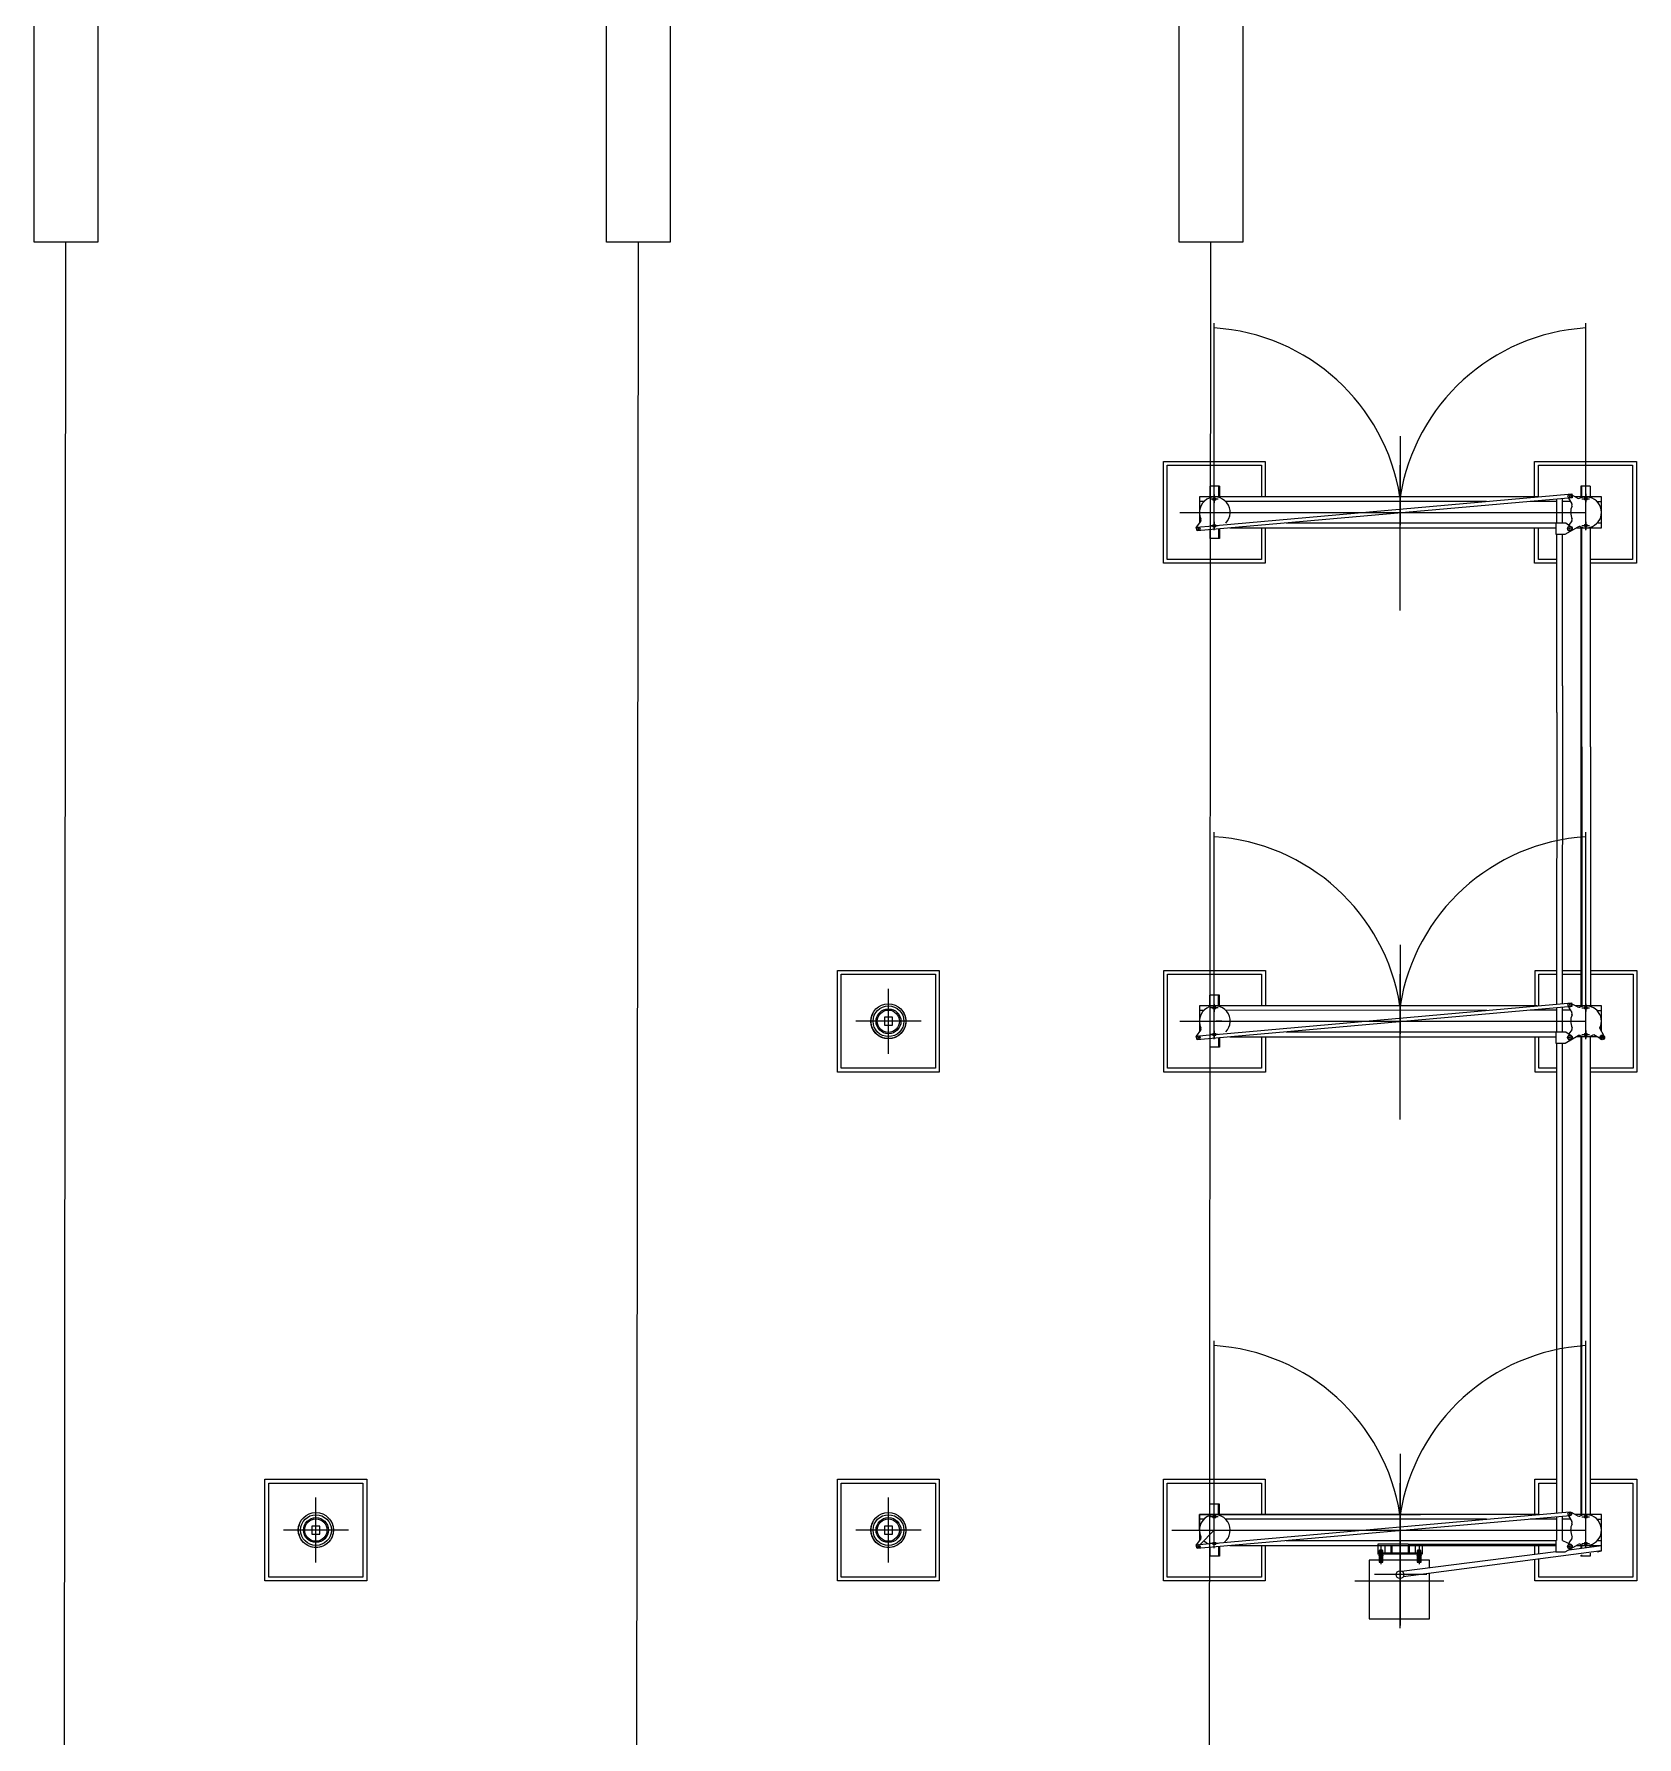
# Model space of a CAD drawing. Header units: metres. Extents: x 252 to 379, y 116 to 201.
# Drawn here: x 323.3 to 335.9, y 162.94 to 176.32 of the extents above; entities that cross this region are included whole.
import ezdxf

# ---------------------------------------------------------------- set-up
doc = ezdxf.new("R2010")
doc.units = ezdxf.units.M
doc.linetypes.add('ACAD_ISO10W100', pattern=[18.5, 12, -3, 0.5, -3])
doc.linetypes.add('DASHED', pattern=[0.75, 0.5, -0.25])
for name, color, linetype, lineweight in [('E-CONDUCTOR', 40, 'Continuous', 15), ('KOMPONENTE', 7, 'Continuous', 5), ('L-STRUCTUR_SET_A', 94, 'Continuous', 9)]:
    doc.layers.add(name, color=color, linetype=linetype, lineweight=lineweight)
doc.layers.add('NOPRINT', color=13, linetype='DASHED', plot=False)

# ---------------------------------------------------------------- blocks, each defined once
blk = doc.blocks.new('set_2s_1d')
at = {"layer": 'E-CONDUCTOR'}
for p, q in [((8.554, 16.621), (8.554, 18.951)), ((9.054, 18.951), (9.054, 16.621)), ((13.054, 16.621), (13.054, 18.951)), ((13.554, 18.951), (13.554, 16.621)), ((17.554, 16.621), (17.554, 18.951)), ((18.054, 18.951), (18.054, 16.621)), ((9.054, 16.621), (8.554, 16.621)), ((8.792, 4.381), (8.804, 16.621)), ((13.554, 16.621), (13.054, 16.621)), ((13.292, 4.381), (13.304, 16.621)), ((18.054, 16.621), (17.554, 16.621)), ((17.792, 4.381), (17.804, 16.621))]:
    blk.add_line(p, q, dxfattribs=at)
at = {"layer": 'KOMPONENTE', "color": 1}
for p, q in [((17.831, 14.357), (17.831, 15.985)), ((20.751, 14.357), (20.751, 15.985)), ((19.291, 13.726), (19.291, 14.868)), ((17.796, 14.703), (17.796, 14.619)), ((17.861, 14.603), (17.801, 14.603)), ((17.831, 14.638), (17.831, 14.573)), ((17.863, 14.703), (17.863, 14.619)), ((17.871, 14.703), (17.871, 14.619)), ((20.522, 14.602), (20.522, 14.415)), ((20.569, 14.415), (20.569, 14.606)), ((20.615, 14.609), (20.641, 14.566)), ((20.686, 14.61), (20.639, 14.636)), ((20.711, 14.704), (20.711, 14.62)), ((20.718, 14.704), (20.718, 14.62)), ((20.721, 14.604), (20.781, 14.604)), ((20.751, 14.644), (20.751, 14.579)), ((20.786, 14.704), (20.786, 14.62)), ((17.561, 14.498), (20.751, 14.498)), ((17.75, 14.583), (17.714, 14.583)), ((20.63, 14.584), (20.569, 14.584)), ((20.874, 14.581), (20.841, 14.581)), ((17.723, 14.427), (17.688, 14.381)), ((17.796, 14.362), (17.796, 14.293)), ((17.861, 14.393), (17.801, 14.393)), ((17.831, 14.423), (17.831, 14.363)), ((17.863, 14.368), (17.863, 14.293)), ((17.871, 14.369), (17.871, 14.293)), ((18.395, 14.415), (20.597, 14.415)), ((20.522, 14.326), (20.521, 12.926)), ((20.569, 13.135), (20.569, 14.326)), ((20.641, 14.431), (20.618, 14.398)), ((20.711, 14.377), (20.711, 13.137)), ((20.718, 14.377), (20.718, 12.655)), ((20.721, 14.394), (20.781, 14.394)), ((20.751, 14.424), (20.751, 14.364)), ((20.786, 14.377), (20.786, 12.655)), ((20.841, 14.415), (20.874, 14.415)), ((20.569, 10.637), (20.571, 13.135)), ((20.713, 13.137), (20.713, 10.62)), ((20.523, 12.926), (20.522, 10.633)), ((20.721, 12.655), (20.721, 10.62)), ((20.788, 12.655), (20.788, 10.62)), ((17.831, 10.357), (17.831, 11.985)), ((20.751, 10.357), (20.751, 11.985)), ((19.291, 9.726), (19.291, 10.868)), ((17.75, 10.583), (17.714, 10.583)), ((17.796, 10.62), (17.796, 10.703)), ((17.861, 10.603), (17.801, 10.603)), ((17.831, 10.633), (17.831, 10.573)), ((17.863, 10.62), (17.863, 10.703)), ((17.871, 10.62), (17.871, 10.703)), ((20.522, 10.602), (20.522, 10.596)), ((20.522, 10.597), (20.522, 10.415)), ((20.522, 10.596), (20.522, 10.415)), ((20.569, 10.602), (20.569, 10.606)), ((20.569, 10.415), (20.569, 10.603)), ((20.569, 10.415), (20.569, 10.602)), ((20.63, 10.584), (20.569, 10.584)), ((20.615, 10.609), (20.641, 10.566)), ((20.615, 10.609), (20.641, 10.566)), ((20.686, 10.61), (20.639, 10.636)), ((20.721, 10.604), (20.781, 10.604)), ((20.751, 10.634), (20.751, 10.574)), ((20.874, 10.581), (20.841, 10.581)), ((17.561, 10.498), (20.079, 10.498)), ((17.561, 10.498), (20.751, 10.498)), ((17.891, 10.498), (17.846, 10.498)), ((20.896, 10.38), (20.862, 10.443)), ((17.723, 10.427), (17.688, 10.381)), ((17.796, 10.363), (17.796, 10.293)), ((17.861, 10.393), (17.801, 10.393)), ((17.831, 10.423), (17.831, 10.363)), ((17.863, 10.369), (17.863, 10.293)), ((17.871, 10.369), (17.871, 10.293)), ((18.395, 10.415), (20.594, 10.415)), ((20.522, 10.326), (20.522, 6.632)), ((20.569, 6.637), (20.569, 10.326)), ((20.641, 10.431), (20.618, 10.398)), ((20.711, 10.377), (20.711, 6.62)), ((20.718, 10.377), (20.718, 6.62)), ((20.721, 10.394), (20.781, 10.394)), ((20.751, 10.424), (20.751, 10.364)), ((20.786, 10.377), (20.786, 6.62)), ((20.872, 10.356), (20.813, 10.391)), ((17.831, 6.357), (17.831, 7.985)), ((20.751, 6.357), (20.751, 7.985)), ((20.751, 6.357), (20.751, 7.299)), ((19.291, 5.726), (19.291, 6.868)), ((17.796, 6.62), (17.796, 6.703)), ((17.863, 6.62), (17.863, 6.703)), ((17.871, 6.62), (17.871, 6.703)), ((17.75, 6.584), (17.714, 6.584)), ((17.861, 6.603), (17.801, 6.603)), ((17.831, 6.573), (17.831, 6.633)), ((20.522, 6.602), (20.522, 6.415)), ((20.569, 6.584), (20.569, 6.606)), ((20.569, 6.415), (20.569, 6.606)), ((20.63, 6.584), (20.569, 6.584)), ((20.615, 6.609), (20.641, 6.566)), ((20.686, 6.61), (20.639, 6.636)), ((20.721, 6.603), (20.781, 6.603)), ((20.751, 6.573), (20.751, 6.633)), ((20.874, 6.581), (20.841, 6.581)), ((17.498, 6.498), (20.751, 6.498)), ((17.723, 6.427), (17.688, 6.382)), ((17.831, 6.498), (17.721, 6.386)), ((17.831, 6.361), (17.831, 6.426)), ((20.641, 6.431), (20.618, 6.398)), ((17.796, 6.363), (17.796, 6.293)), ((17.861, 6.393), (17.801, 6.393)), ((17.863, 6.369), (17.863, 6.293)), ((17.871, 6.369), (17.871, 6.293)), ((18.396, 6.415), (20.522, 6.415)), ((19.116, 6.388), (19.116, 6.308)), ((19.171, 6.388), (19.116, 6.388)), ((19.466, 6.317), (19.116, 6.317)), ((19.466, 6.308), (19.116, 6.308)), ((19.13, 6.308), (19.13, 6.317)), ((19.136, 6.337), (19.136, 6.329)), ((19.136, 6.326), (19.136, 6.318)), ((19.137, 6.308), (19.137, 6.317)), ((19.141, 6.368), (19.141, 6.23)), ((19.145, 6.308), (19.145, 6.317)), ((19.147, 6.337), (19.147, 6.329)), ((19.147, 6.326), (19.147, 6.318)), ((19.152, 6.308), (19.152, 6.317)), ((19.226, 6.388), (19.171, 6.388)), ((19.171, 6.377), (19.171, 6.308)), ((19.218, 6.377), (19.218, 6.308)), ((19.356, 6.388), (19.226, 6.388)), ((19.226, 6.377), (19.226, 6.308)), ((19.303, 6.176), (20.515, 6.331)), ((20.874, 6.334), (19.315, 6.13)), ((19.356, 6.388), (19.411, 6.388)), ((19.356, 6.377), (19.356, 6.308)), ((19.363, 6.377), (19.363, 6.308)), ((19.411, 6.388), (20.515, 6.388)), ((19.411, 6.377), (19.411, 6.308)), ((19.43, 6.308), (19.43, 6.317)), ((19.436, 6.337), (19.436, 6.329)), ((19.436, 6.326), (19.436, 6.318)), ((19.437, 6.308), (19.437, 6.317)), ((19.441, 6.368), (19.441, 6.23)), ((19.445, 6.308), (19.445, 6.317)), ((19.447, 6.337), (19.447, 6.329)), ((19.447, 6.326), (19.447, 6.318)), ((19.452, 6.308), (19.452, 6.317)), ((19.466, 6.377), (19.466, 6.308)), ((20.62, 6.344), (20.874, 6.377)), ((20.711, 6.377), (20.711, 6.352)), ((20.711, 6.302), (20.711, 6.293)), ((20.718, 6.377), (20.718, 6.353)), ((20.718, 6.303), (20.718, 6.293)), ((20.721, 6.393), (20.781, 6.393)), ((20.751, 6.358), (20.751, 6.423)), ((20.786, 6.377), (20.786, 6.366)), ((20.786, 6.317), (20.786, 6.293)), ((20.841, 6.415), (20.874, 6.415)), ((20.842, 6.327), (20.874, 6.334)), ((20.874, 6.334), (20.874, 6.377)), ((19.501, 6.148), (19.09, 6.148))]:
    blk.add_line(p, q, dxfattribs=at)
at = {"layer": 'KOMPONENTE', "color": 1, "linetype": 'ACAD_ISO10W100', "ltscale": 0.5}
for p, q in [((15.27, 10.242), (15.27, 10.754)), ((15.526, 10.498), (15.014, 10.498)), ((10.77, 6.242), (10.77, 6.754)), ((15.27, 6.242), (15.27, 6.754)), ((11.026, 6.498), (10.514, 6.498)), ((15.526, 6.498), (15.014, 6.498))]:
    blk.add_line(p, q, dxfattribs=at)
at = {"layer": 'KOMPONENTE', "color": 1}
for points in [[(19.291, 15.098), (19.291, 14.398)], [(20.64, 14.643), (20.644, 14.613), (17.695, 14.353), (17.688, 14.381), (17.821, 14.393)], [(20.372, 14.619), (17.714, 14.619), (17.714, 14.415)], [(17.871, 14.703), (17.796, 14.703)], [(17.842, 14.395), (20.64, 14.643)], [(20.675, 14.377), (20.874, 14.377), (20.874, 14.62), (20.669, 14.62)], [(20.786, 14.704), (20.711, 14.704)], [(19.971, 14.584), (17.921, 14.583)], [(20.424, 14.584), (20.313, 14.584)], [(20.522, 14.584), (20.424, 14.584)], [(17.953, 14.376), (20.517, 14.376)], [(20.515, 14.415), (20.515, 14.326), (20.589, 14.326), (20.69, 14.385)], [(20.594, 14.415), (20.637, 14.385)], [(17.871, 14.293), (17.796, 14.293)], [(19.291, 11.098), (19.291, 10.398)], [(20.638, 10.643), (20.642, 10.613), (17.695, 10.353), (17.688, 10.381), (17.82, 10.393)], [(20.37, 10.619), (17.714, 10.619), (17.714, 10.415)], [(17.871, 10.703), (17.796, 10.703)], [(17.842, 10.395), (20.638, 10.643)], [(19.97, 10.584), (17.921, 10.583)], [(20.424, 10.584), (20.314, 10.584)], [(20.522, 10.584), (20.424, 10.584)], [(20.874, 10.421), (20.874, 10.62), (20.669, 10.62)], [(17.953, 10.376), (20.515, 10.376)], [(20.515, 10.415), (20.515, 10.326), (20.589, 10.326), (20.69, 10.385)], [(20.594, 10.415), (20.637, 10.385)], [(20.675, 10.377), (20.838, 10.377)], [(17.871, 10.293), (17.796, 10.293)], [(19.291, 7.098), (19.291, 6.398)], [(17.871, 6.703), (17.796, 6.703)], [(20.623, 6.641), (20.627, 6.611), (17.695, 6.354), (17.688, 6.382), (17.82, 6.394)], [(17.714, 6.498), (17.714, 6.62), (19.449, 6.619)], [(20.378, 6.62), (17.714, 6.62), (17.714, 6.415)], [(17.842, 6.395), (20.623, 6.641)], [(19.971, 6.584), (17.921, 6.584)], [(20.424, 6.584), (20.315, 6.584)], [(20.522, 6.584), (20.424, 6.584)], [(20.675, 6.377), (20.874, 6.377), (20.874, 6.62), (20.669, 6.62)], [(19.291, 6.448), (19.291, 5.748)], [(17.871, 6.293), (17.796, 6.293)], [(17.953, 6.377), (20.515, 6.377)], [(19.127, 6.329), (19.127, 6.337)], [(19.127, 6.318), (19.127, 6.326)], [(19.13, 6.317), (19.152, 6.317)], [(19.131, 6.338), (19.151, 6.338)], [(19.131, 6.328), (19.151, 6.328)], [(19.131, 6.328), (19.151, 6.328)], [(19.14, 6.329), (19.14, 6.337)], [(19.14, 6.318), (19.14, 6.326)], [(19.155, 6.329), (19.155, 6.337)], [(19.155, 6.318), (19.155, 6.326)], [(19.427, 6.329), (19.427, 6.337)], [(19.427, 6.318), (19.427, 6.326)], [(19.43, 6.317), (19.452, 6.317)], [(19.431, 6.338), (19.451, 6.338)], [(19.431, 6.328), (19.451, 6.328)], [(19.431, 6.328), (19.451, 6.328)], [(19.44, 6.329), (19.44, 6.337)], [(19.44, 6.318), (19.44, 6.326)], [(19.455, 6.329), (19.455, 6.337)], [(19.455, 6.318), (19.455, 6.326)], [(20.515, 6.415), (20.515, 6.326), (20.589, 6.326), (20.69, 6.385)], [(20.569, 6.415), (20.637, 6.385)], [(20.786, 6.293), (20.711, 6.293)], [(19.522, 6.219), (19.522, 6.262), (19.049, 6.262), (19.049, 5.8), (19.522, 5.8), (19.522, 6.157)], [(19.522, 6.204), (19.522, 6.219)], [(18.936, 6.098), (19.636, 6.098)]]:
    blk.add_lwpolyline(points, dxfattribs=at)
for points in [[(15.301, 10.467), (15.301, 10.529), (15.238, 10.529), (15.238, 10.467)], [(10.801, 6.467), (10.801, 6.529), (10.738, 6.529), (10.738, 6.467)], [(15.301, 6.467), (15.301, 6.529), (15.238, 6.529), (15.238, 6.467)], [(19.126, 6.295), (19.13, 6.308), (19.152, 6.308), (19.156, 6.295)], [(19.126, 6.295), (19.126, 6.245), (19.156, 6.245), (19.156, 6.295)], [(19.426, 6.295), (19.43, 6.308), (19.452, 6.308), (19.456, 6.295)], [(19.426, 6.295), (19.426, 6.245), (19.456, 6.245), (19.456, 6.295)], [(19.13, 6.288), (19.13, 6.249), (19.135, 6.249), (19.135, 6.288)], [(19.152, 6.288), (19.152, 6.249), (19.146, 6.249), (19.146, 6.288)], [(19.43, 6.288), (19.43, 6.249), (19.435, 6.249), (19.435, 6.288)], [(19.452, 6.288), (19.452, 6.249), (19.446, 6.249), (19.446, 6.288)]]:
    blk.add_lwpolyline(points, close=True, dxfattribs=at)
for points in [[(19.131, 6.338), (19.131, 6.34, -0.414214), (19.135, 6.344), (19.146, 6.344, -0.414214), (19.15, 6.34), (19.15, 6.338)], [(19.431, 6.338), (19.431, 6.34, -0.414214), (19.435, 6.344), (19.446, 6.344, -0.414214), (19.45, 6.34), (19.45, 6.338)]]:
    blk.add_lwpolyline(points, format="xyb", close=True, dxfattribs=at)
for centre, radius in [((17.831, 14.603), 0.011), ((20.625, 14.626), 0.0149), ((20.625, 14.626), 0.00347), ((20.751, 14.604), 0.011), ((17.706, 14.369), 0.0137), ((17.706, 14.369), 0.00347), ((17.831, 14.393), 0.011), ((20.626, 14.37), 0.0188), ((20.626, 14.37), 0.0149), ((20.626, 14.37), 0.00347), ((20.751, 14.394), 0.011), ((15.269, 10.498), 0.138), ((15.27, 10.498), 0.121), ((15.27, 10.498), 0.098), ((15.269, 10.498), 0.0875), ((15.269, 10.498), 0.0875), ((17.831, 10.603), 0.011), ((20.625, 10.626), 0.0149), ((20.625, 10.626), 0.00347), ((20.751, 10.604), 0.011), ((17.706, 10.369), 0.0137), ((17.706, 10.369), 0.00347), ((17.831, 10.393), 0.011), ((20.626, 10.37), 0.0188), ((20.626, 10.37), 0.0149), ((20.626, 10.37), 0.00347), ((20.751, 10.394), 0.011), ((20.88, 10.371), 0.0181), ((20.88, 10.371), 0.0122), ((20.88, 10.371), 0.00385), ((10.769, 6.498), 0.138), ((10.77, 6.498), 0.121), ((10.77, 6.498), 0.098), ((10.769, 6.498), 0.0875), ((10.769, 6.498), 0.0875), ((15.269, 6.498), 0.138), ((15.27, 6.498), 0.121), ((15.27, 6.498), 0.098), ((15.269, 6.498), 0.0875), ((15.269, 6.498), 0.0875), ((17.831, 6.603), 0.011), ((20.625, 6.626), 0.0149), ((20.625, 6.626), 0.00347), ((20.751, 6.603), 0.011), ((17.706, 6.37), 0.0137), ((17.706, 6.37), 0.00347), ((17.831, 6.393), 0.011), ((20.626, 6.37), 0.0188), ((20.626, 6.37), 0.0149), ((20.626, 6.37), 0.00347), ((20.751, 6.393), 0.011), ((19.291, 6.148), 0.0303)]:
    blk.add_circle(centre, radius, dxfattribs=at)
for centre, radius, start, end in [((17.731, 14.372), 1.579, 9.0214, 86.3827), ((20.851, 14.372), 1.579, 93.6173, 170.9786), ((17.835, 14.498), 0.121, 315.7119, 205.0789), ((20.697, 14.63), 0.0226, 242.0848, 289.5903), ((20.753, 14.498), 0.121, 247.2448, 113.8398), ((20.753, 14.498), 0.121, 155.88, 205.0147), ((20.623, 14.555), 0.021, 337.9759, 31.0904), ((17.709, 14.438), 0.0188, 322.2053, 25.0789), ((20.624, 14.441), 0.02, 329.5265, 23.9199), ((20.7, 14.369), 0.0191, 65.3962, 121.3052), ((17.731, 10.372), 1.579, 9.0214, 86.3827), ((20.851, 10.372), 1.579, 93.6173, 170.9786), ((17.835, 10.498), 0.121, 315.7119, 205.0789), ((20.697, 10.63), 0.0224, 239.7926, 289.6324), ((20.753, 10.498), 0.121, 334.4508, 113.8398), ((17.709, 10.438), 0.0188, 322.2053, 25.0789), ((20.753, 10.498), 0.121, 155.88, 205.0147), ((20.623, 10.555), 0.021, 337.9759, 31.0904), ((20.624, 10.441), 0.02, 329.5265, 15.8454), ((20.865, 10.445), 0.003, 154.4508, 207.7585), ((20.7, 10.362), 0.0248, 75.9212, 114.2126), ((20.753, 10.498), 0.121, 247.2448, 298.1404), ((20.812, 10.389), 0.003, 59.0322, 118.1404), ((17.731, 6.372), 1.579, 9.0214, 86.3827), ((20.851, 6.372), 1.579, 93.6173, 170.9786), ((17.835, 6.498), 0.121, 307.0829, 205.0141), ((20.622, 6.555), 0.022, 338.3098, 30.5019), ((20.697, 6.63), 0.0226, 242.0848, 289.5903), ((20.753, 6.498), 0.121, 247.2448, 113.8398), ((17.709, 6.439), 0.0188, 322.2053, 25.0789), ((20.753, 6.498), 0.121, 155.88, 205.0147), ((20.625, 6.441), 0.0189, 328.708, 16.1426), ((17.831, 6.498), 0.117, 225.558, 247.1618), ((19.131, 6.33), 0.00845, 58.704, 121.296), ((19.131, 6.336), 0.00845, 238.704, 301.296), ((19.131, 6.319), 0.00845, 58.704, 121.296), ((19.131, 6.325), 0.00845, 238.704, 301.296), ((19.141, 6.326), 0.0125, 64.3953, 115.6059), ((19.141, 6.34), 0.0125, 244.3941, 295.6047), ((19.141, 6.315), 0.0125, 64.3953, 115.6059), ((19.141, 6.329), 0.0125, 244.3941, 295.6047), ((19.151, 6.33), 0.00845, 58.7026, 121.2974), ((19.151, 6.336), 0.00845, 238.7026, 301.2974), ((19.151, 6.319), 0.00845, 58.7026, 121.2974), ((19.151, 6.325), 0.00845, 238.7026, 301.2974), ((19.431, 6.33), 0.00845, 58.704, 121.296), ((19.431, 6.336), 0.00845, 238.704, 301.296), ((19.431, 6.319), 0.00845, 58.704, 121.296), ((19.431, 6.325), 0.00845, 238.704, 301.296), ((19.441, 6.326), 0.0125, 64.3953, 115.6059), ((19.441, 6.34), 0.0125, 244.3941, 295.6047), ((19.441, 6.315), 0.0125, 64.3953, 115.6059), ((19.441, 6.329), 0.0125, 244.3941, 295.6047), ((19.451, 6.33), 0.00845, 58.7026, 121.2974), ((19.451, 6.336), 0.00845, 238.7026, 301.2974), ((19.451, 6.319), 0.00845, 58.7026, 121.2974), ((19.451, 6.325), 0.00845, 238.7026, 301.2974), ((20.7, 6.369), 0.0191, 65.3962, 121.3052)]:
    blk.add_arc(centre, radius, start, end, dxfattribs=at)
at = {"layer": 'L-STRUCTUR_SET_A'}
for points in [[(18.231, 14.376), (18.231, 14.098), (17.431, 14.098), (17.431, 14.898), (18.231, 14.898), (18.231, 14.619)], [(18.201, 14.376), (18.201, 14.128), (17.461, 14.128), (17.461, 14.868), (18.201, 14.868), (18.201, 14.619)], [(20.349, 14.619), (20.349, 14.898), (21.149, 14.898), (21.149, 14.098), (20.786, 14.098)], [(20.379, 14.62), (20.379, 14.868), (21.119, 14.868), (21.119, 14.128), (20.786, 14.128)], [(20.522, 14.098), (20.349, 14.098), (20.349, 14.376)], [(20.522, 14.128), (20.379, 14.128), (20.379, 14.376)], [(20.718, 14.128), (20.711, 14.128)], [(20.718, 14.098), (20.711, 14.098)], [(15.669, 10.376), (15.669, 10.098), (14.869, 10.098), (14.869, 10.898), (15.669, 10.898), (15.669, 10.376)], [(15.639, 10.619), (15.639, 10.128), (14.899, 10.128), (14.899, 10.868), (15.639, 10.868), (15.639, 10.619)], [(18.233, 10.376), (18.233, 10.098), (17.433, 10.098), (17.433, 10.898), (18.233, 10.898), (18.233, 10.619)], [(18.203, 10.376), (18.203, 10.128), (17.463, 10.128), (17.463, 10.868), (18.203, 10.868), (18.203, 10.619)], [(20.353, 10.619), (20.353, 10.898), (20.522, 10.898)], [(20.383, 10.62), (20.383, 10.868), (20.522, 10.868)], [(20.569, 10.898), (20.713, 10.898)], [(20.569, 10.868), (20.713, 10.868)], [(20.788, 10.898), (21.153, 10.898), (21.153, 10.098), (20.786, 10.098)], [(20.788, 10.868), (21.123, 10.868), (21.123, 10.128), (20.786, 10.128)], [(20.522, 10.098), (20.353, 10.098), (20.353, 10.376)], [(20.522, 10.128), (20.383, 10.128), (20.383, 10.376)], [(20.718, 10.128), (20.711, 10.128)], [(20.718, 10.098), (20.711, 10.098)], [(11.169, 6.376), (11.169, 6.098), (10.369, 6.098), (10.369, 6.898), (11.169, 6.898), (11.169, 6.376)], [(11.139, 6.619), (11.139, 6.128), (10.399, 6.128), (10.399, 6.868), (11.139, 6.868), (11.139, 6.619)], [(15.669, 6.376), (15.669, 6.098), (14.869, 6.098), (14.869, 6.898), (15.669, 6.898), (15.669, 6.376)], [(15.639, 6.619), (15.639, 6.128), (14.899, 6.128), (14.899, 6.868), (15.639, 6.868), (15.639, 6.619)], [(18.231, 6.377), (18.231, 6.098), (17.431, 6.098), (17.431, 6.898), (18.231, 6.898), (18.231, 6.62)], [(18.201, 6.377), (18.201, 6.128), (17.461, 6.128), (17.461, 6.868), (18.201, 6.868), (18.201, 6.62)], [(20.351, 6.62), (20.351, 6.898), (20.52, 6.898)], [(20.784, 6.898), (21.151, 6.898), (21.151, 6.098), (20.351, 6.098), (20.351, 6.265)], [(20.381, 6.62), (20.381, 6.868), (20.52, 6.868)], [(20.784, 6.868), (21.121, 6.868), (21.121, 6.128), (20.381, 6.128), (20.381, 6.269)], [(20.716, 6.898), (20.709, 6.898)], [(20.716, 6.868), (20.709, 6.868)], [(20.351, 6.31), (20.351, 6.377)], [(20.381, 6.313), (20.381, 6.377)]]:
    blk.add_lwpolyline(points, dxfattribs=at)
at = {"layer": 'NOPRINT'}
for centre in [(15.27, 10.498), (10.77, 6.498), (15.27, 6.498)]:
    blk.add_circle(centre, 0.137, dxfattribs=at)

msp = doc.modelspace()

# ---------------------------------------------------------------- block references
msp.add_blockref('set_2s_1d', (314.746, 158.065))

doc.saveas('drawing.dxf')
